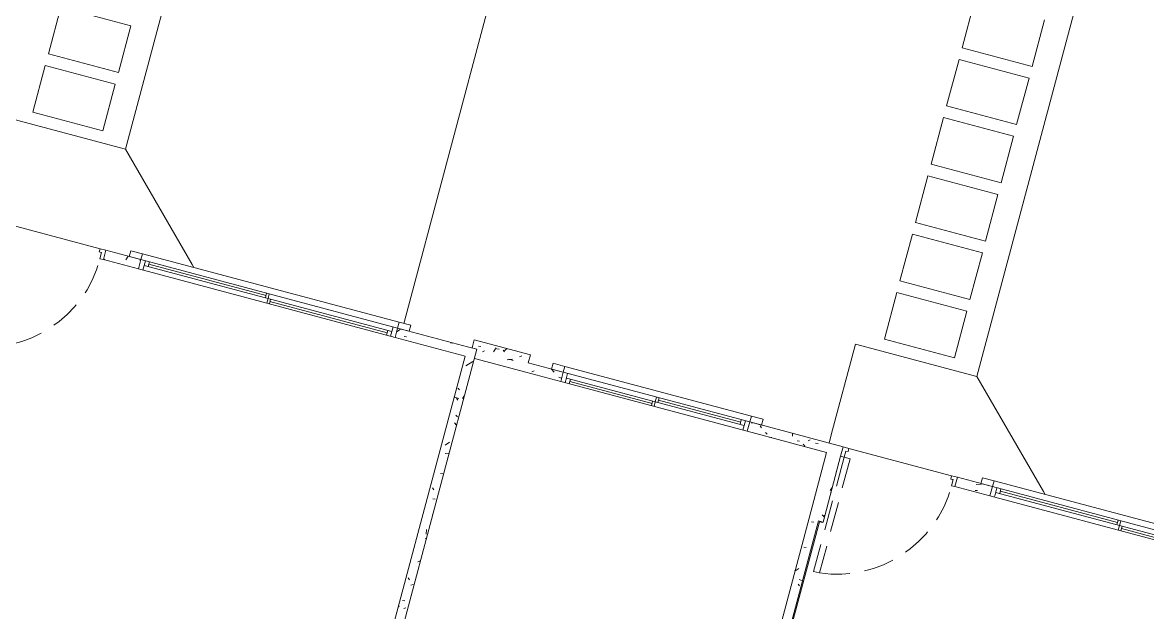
# Model space of a CAD drawing. Header units: metres. Extents: x 689715 to 690980, y 1005284 to 1006835.
# Drawn here: x 690798.92 to 690808.24, y 1005522.98 to 1005527.87 of the extents above; entities that cross this region are included whole.
import ezdxf

# ---------------------------------------------------------------- set-up
doc = ezdxf.new("R2010")
doc.units = ezdxf.units.M
doc.linetypes.add('HIDDEN', pattern=[0.375, 0.25, -0.125])
doc.linetypes.add('PHANTOM', pattern=[2.5, 1.25, -0.25, 0.25, -0.25, 0.25, -0.25])
doc.layers.add('0_HUELLAS CASAS CASTILLA', color=1, linetype='Continuous')
doc.layers.add('0_NUMERO DE LOTE FASE V', color=3, linetype='Continuous')
for name, color, linetype, lineweight in [('Modelos genéricos', 7, 'Continuous', 13), ('Muros', 7, 'Continuous', 13), ('Patrón de corte', 7, 'Continuous', 13), ('Plan Swing', 7, 'HIDDEN', 13), ('Puertas', 7, 'Continuous', 13), ('Suelos', 7, 'Continuous', 9), ('Ventanas', 7, 'Continuous', 13)]:
    doc.layers.add(name, color=color, linetype=linetype, lineweight=lineweight)
pattern_1 = [(49.99999999999996, (0, -2.328306436538696e-10), (0.4377584771638401, -0.03836033982117172), [0.04599999999999997, -0.5029999999999996]), (354.9999999999999, (0, -2.328306436538696e-10), (-0.0843952140696779, 0.4580987315439033), [0.037, -0.402]), (100.451, (0.03600000008009374, -0.003000000258907676), (0.3526758939897786, 0.4199401312074266), [0.03899999999999999, -0.427]), (46.18399999999996, (0, 0.121999999973923), (0.6506308650644553, -0.1004214988211121), [0.06899999999999998, -0.7539999999999997]), (96.63599999999995, (0.05400000012014061, 0.113999999826774), (0.570191611846052, 0.5938707988951815), [0.058, -0.6409999999999998]), (351.1839999999999, (0, 0.121999999973923), (0.5697220635397624, 0.5936975411065765), [0.05499999999999999, -0.6039999999999999]), (21, (0.06099999987054616, 0.09100000001490116), (0.3642747293136029, -0.245780230253577), [0.04599999999999997, -0.5029999999999996]), (326, (0.06099999987054616, 0.09100000001490116), (0.1482769546615402, 0.4415777901075864), [0.03699999999999999, -0.4019999999999999]), (71.451, (0.09099999989848584, 0.07100000022910535), (0.512048302653334, 0.1963072483374968), [0.03900000000000001, -0.4270000000000002]), (37.49999999999998, (0, -2.328306436538696e-10), (0.007375797972208928, 0.2022933454275577), [0.02, -0.3769999999999999, 0.02, -0.3879999999999999, -0.4039999999999999]), (37.49999999999998, (0, -2.328306436538696e-10), (0.007375797972208928, 0.2022933454275577), [-0.8059999999999998, 0.02, -0.384]), (7.49999999999994, (0, -2.328306436538696e-10), (0.1600503399492728, 0.2399435114399267), [0.02, -0.2129999999999999, 0.02, -0.3679999999999999, -0.154]), (7.49999999999994, (0, -2.328306436538696e-10), (0.1600503399492728, 0.2399435114399267), [-0.6209999999999999, 0.02, -0.134]), (327.5, (-0.136000000173226, -2.328306436538696e-10), (0.325416223879766, -0.01404568388630395), [0.02, -0.132, 0.02, -0.455, -0.6309999999999999]), (327.5, (-0.136000000173226, -2.328306436538696e-10), (0.325416223879766, -0.01404568388630395), [-0.6279999999999999, 0.02, -0.6109999999999999]), (317.4999999999999, (-0.1970000000437722, -2.328306436538696e-10), (0.3554815006055005, 0.06081860510782444), [0.01999999999999999, -0.1779999999999999, 0.01999999999999999, -0.2959999999999999, -0.4479999999999997]), (317.4999999999999, (-0.1970000000437722, -2.328306436538696e-10), (0.3554815006055005, 0.06081860510782444), [-0.5139999999999997, 0.01999999999999999, -0.4279999999999998])]

# ---------------------------------------------------------------- blocks, each defined once
blk = doc.blocks.new('Window-Sliding - VENTANA DE 2_20 X 1_20-1540986-PLANO CLAVE _8 CASAS EN HILERA_ - Dependent 1')
at = {"layer": 'Ventanas', "color": 253}
for p, q in [((1.100365830454672, 0.04), (-1.099634169545327, 0.04)), ((-1.099634169545327, 0.04), (-1.099634169545327, -0.03999999999902364)), ((-1.099634169545327, 0.04000000000097637), (1.100365830454672, 0.04000000000097637)), ((-1.061534169779908, -0.03999999999902364), (-1.061534169779908, 0.04000000000097637)), ((-1.061534169779908, 0.04000000000097637), (-1.061534169779908, -0.03999999999902365)), ((1.062265830467165, 9.714248738745823e-13), (-1.061534169779908, 9.714248738745823e-13)), ((-1.026609169545286, 0.04000000000097637), (-1.026609169545286, 9.714248738745823e-13)), ((-0.02185916954532734, 0.02000000000096879), (-1.026609169545286, 0.02000000000096879)), ((-0.02185916954532734, 0.04000000000097637), (-0.02185916954532734, 9.714248738745823e-13)), ((0.000365830454672653, 9.714248738745823e-13), (0.000365830454672653, 0.04000000000097637)), ((0.000365830454672653, 9.714248738745823e-13), (0.000365830454672653, -0.03999999999902364)), ((0.02259083045467268, -0.03999999999902364), (0.02259083045467268, 9.714248738745823e-13)), ((1.027340830454717, -0.03999999999902364), (1.027340830454717, 9.714248738745823e-13)), ((1.062265830467165, 0.04000000000097637), (1.062265830467165, -0.03999999999902365)), ((1.100365830454672, -0.03999999999902364), (1.100365830454672, 0.04)), ((-1.099634169545327, -0.03999999999902364), (1.100365830454672, -0.03999999999902364)), ((-1.099634169545327, -0.03999999999902364), (1.100365830454672, -0.03999999999902364)), ((-1.09963416929923, -0.03999999999902364), (1.100365830455644, -0.03999999999902364)), ((0.02259083045467268, -0.0199999999990375), (1.027340830454716, -0.0199999999990375))]:
    blk.add_line(p, q, dxfattribs=at)
blk = doc.blocks.new('Window-Sliding - VENTANA DE 1_60 X 1_20-1540950-PLANO CLAVE _8 CASAS EN HILERA_ - Dependent 1')
at = {"layer": 'Ventanas', "color": 253}
for p, q in [((-0.799634169545327, -0.04), (-0.799634169545327, 0.03999999999902364)), ((-0.799634169545327, 0.03999999999902364), (0.8003658304546724, 0.03999999999902364)), ((-0.7996341695453272, 0.03999999999902364), (0.8003658304546725, 0.03999999999902364)), ((-0.7996341692992297, 0.03999999999902364), (0.800365830455645, 0.03999999999902364)), ((-0.7615341697799087, 0.03999999999902364), (-0.7615341697799087, -0.04000000000097637)), ((-0.7615341697799087, -0.04000000000097637), (-0.7615341697799087, 0.03999999999902365)), ((0.000365830454672653, -9.714248738745823e-13), (0.000365830454672653, 0.03999999999902364)), ((0.02259083045467268, 0.03999999999902364), (0.02259083045467268, -9.714248738745823e-13)), ((0.02259083045467268, 0.0199999999990375), (0.7273408304547152, 0.0199999999990375)), ((0.7273408304547152, 0.03999999999902364), (0.7273408304547152, -9.714248738745823e-13)), ((0.7622658304671647, -0.04000000000097637), (0.7622658304671647, 0.03999999999902365)), ((0.8003658304546724, 0.03999999999902364), (0.8003658304546724, -0.04)), ((0.8003658304546724, -0.04), (-0.799634169545327, -0.04)), ((-0.7996341695453272, -0.04000000000097637), (0.8003658304546725, -0.04000000000097637)), ((0.7622658304671647, -9.714248738745823e-13), (-0.761534169779909, -9.714248738745823e-13)), ((-0.7266091695452884, -0.04000000000097637), (-0.7266091695452884, -9.714248738745823e-13)), ((-0.02185916954532734, -0.02000000000096879), (-0.7266091695452884, -0.02000000000096879)), ((-0.02185916954532734, -0.04000000000097637), (-0.02185916954532734, -9.714248738745823e-13)), ((0.000365830454672653, -9.714248738745823e-13), (0.000365830454672653, -0.04000000000097637))]:
    blk.add_line(p, q, dxfattribs=at)
blk = doc.blocks.new('M_MOLDURA SENCILLA PARA VENTANAS - 2_20x1_20-1429797-PLANO CLAVE _8 CASAS EN HILERA_ - Dependent 1')
at = {"layer": 'Modelos genéricos', "color": 9, "lineweight": 9}
for p, q in [((-0.975000000000008, 0.08999999999999686), (-1.075000000000009, 0.08999999999999686)), ((-1.075000000000009, 0.08999999999999686), (-1.075000000000009, 0.04000000000000823)), ((-1.075000000000009, 0.04000000000000823), (-0.975000000000008, 0.04000000000000823)), ((-0.975000000000008, 0.04000000000000823), (-0.975000000000008, 0.08999999999999686)), ((1.324999999999992, 0.08999999999999686), (1.224999999999992, 0.08999999999999686)), ((1.224999999999992, 0.08999999999999686), (1.224999999999992, 0.04000000000000823)), ((1.224999999999992, 0.04000000000000823), (1.324999999999992, 0.04000000000000823)), ((1.324999999999992, 0.04000000000000823), (1.324999999999992, 0.08999999999999686))]:
    blk.add_line(p, q, dxfattribs=at)
at = {"layer": 'Modelos genéricos', "color": 253}
blk.add_line((-0.9750000000000082, 0.09000000000000001), (1.224999999999992, 0.09000000000000001), dxfattribs=at)
blk = doc.blocks.new('M_MOLDURA SENCILLA PARA VENTANAS - 1_20x1_60-V5-PLANO CLAVE _8 CASAS EN HILERA_ - Dependent 1')
at = {"layer": 'Modelos genéricos', "color": 9, "lineweight": 9}
for p, q in [((-0.675000000000009, 0.08999999999999686), (-0.7750000000000079, 0.08999999999999686)), ((-0.7750000000000079, 0.08999999999999686), (-0.7750000000000079, 0.04000000000000823)), ((-0.7750000000000079, 0.04000000000000823), (-0.675000000000009, 0.04000000000000823)), ((-0.675000000000009, 0.04000000000000823), (-0.675000000000009, 0.08999999999999686)), ((1.024999999999992, 0.08999999999999686), (0.9249999999999912, 0.08999999999999686)), ((0.9249999999999912, 0.08999999999999686), (0.9249999999999912, 0.04000000000000823)), ((0.9249999999999912, 0.04000000000000823), (1.024999999999992, 0.04000000000000823)), ((1.024999999999992, 0.04000000000000823), (1.024999999999992, 0.08999999999999686))]:
    blk.add_line(p, q, dxfattribs=at)
at = {"layer": 'Modelos genéricos', "color": 253}
blk.add_line((-0.675000000000008, 0.09000000000000001), (0.924999999999992, 0.09000000000000001), dxfattribs=at)
blk = doc.blocks.new('M_SINGLE DOOR_PRINCIPAL - _98 x 2_18-1543017-PLANO CLAVE _8 CASAS EN HILERA_ - Dependent 1')
at = {"layer": 'Plan Swing', "color": 253}
for p, q in [((0.4089999999999979, 0.04000000000001053), (0.4089999999999979, 1.02000000000001)), ((0.4600000000000514, 1.02000000000001), (0.4089999999999979, 1.02000000000001)), ((0.4600000000000514, 0.04000000000001053), (0.4600000000000514, 1.02000000000001)), ((0.4600000000000514, 0.04000000000001053), (0.4089999999999979, 0.04000000000001053))]:
    blk.add_line(p, q, dxfattribs=at)
blk.add_arc((0.520000000000048, 0.04480403496726841), 0.9814928273890571, 96.49364626227735, 179.9999999999998, dxfattribs=at)
at = {"layer": 'Puertas', "color": 9, "lineweight": 9}
for p, q in [((-0.460000000000006, 0.04000000000000724), (-0.4900000000000043, 0.04000000000000717)), ((-0.4600000000000058, -0.0122499999999987), (-0.460000000000006, 0.04000000000000724)), ((0.4899999999999966, 0.0400000000000091), (0.4599999999999982, 0.04000000000000896)), ((0.4599999999999982, 0.04000000000000896), (0.4599999999999982, -0.01224999999999695)), ((-0.4900000000000041, -0.03999999999999282), (-0.4400000000000057, -0.03999999999999271)), ((-0.4400000000000058, -0.01224999999999866), (-0.4600000000000058, -0.0122499999999987)), ((-0.4400000000000057, -0.03999999999999271), (-0.4400000000000058, -0.01224999999999866)), ((0.4599999999999982, -0.01224999999999695), (0.4399999999999982, -0.01224999999999702)), ((0.4399999999999982, -0.01224999999999702), (0.4399999999999982, -0.03999999999999092)), ((0.4399999999999982, -0.03999999999999092), (0.4899999999999966, -0.03999999999999099))]:
    blk.add_line(p, q, dxfattribs=at)
at = {"layer": 'Puertas', "color": 253}
for p, q in [((-0.4600000000000056, -0.01224999999998467), (-0.4600000000000056, -0.01099999999998057)), ((-0.4550000000000055, -0.01099999999998056), (-0.4600000000000056, -0.01099999999998057)), ((-0.4550000000000054, -0.01099999999998668), (-0.4600000000000054, -0.0109999999999867)), ((-0.4600000000000056, -0.01224999999998467), (-0.4550000000000055, -0.01224999999998466)), ((-0.4550000000000055, -0.01099999999998056), (-0.4550000000000055, -0.01224999999998466)), ((-0.4550000000000054, -0.01099999999998668), (-0.4550000000000054, -0.0122499999999908))]:
    blk.add_line(p, q, dxfattribs=at)
blk = doc.blocks.new('012-AR_CASTILLA_MODELO B_rvt-1-PLANO CLAVE _8 CASAS EN HILERA_ - Dependent 1')
at = {"layer": 'Patrón de corte'}
h = blk.add_hatch(dxfattribs=at)
h.set_pattern_fill('HORMIGÓN', color=254, scale=0.9999999999999999, style=0, pattern_type=2)
h.set_pattern_definition(pattern_1)
h.paths.add_polyline_path([(11.64183760143351, 80.16254749684595), (11.72183760162443, 80.16254749638028), (11.72183760168264, 83.02771324058995), (11.64183760154992, 83.02771324035712), (11.64183760166634, 82.04388341144659)], flags=0)
h.paths.add_polyline_path([(11.72183760144981, 84.22771324007772), (11.72183760127518, 87.69771324051544), (11.64183760154992, 87.69771324051544), (11.64183760154992, 84.22771324007772)], flags=0)
h = blk.add_hatch(dxfattribs=at)
h.set_pattern_fill('HORMIGÓN', color=254, scale=0.9999999999999999, style=0, pattern_type=2)
h.set_pattern_definition(pattern_1)
h.paths.add_polyline_path([(14.82183760148473, 79.59754749690183), (14.82183760136832, 87.69771324028261), (14.74183760152664, 87.69771324051544), (14.74183760152664, 79.59754749643616)], flags=0)
h = blk.add_hatch(dxfattribs=at)
h.set_pattern_fill('HORMIGÓN', color=254, scale=0.9999999999999999, style=0, pattern_type=2)
h.set_pattern_definition(pattern_1)
h.paths.add_polyline_path([(11.72183760162443, 79.59754749643616), (11.72183760162443, 80.16254749638028), (11.60183760151267, 80.16254749684595), (11.60183760157088, 79.59754749643616)], flags=0)
h = blk.add_hatch(dxfattribs=at)
h.set_pattern_fill('HORMIGÓN', color=254, scale=0.9999999999999999, style=0, pattern_type=2)
h.set_pattern_definition(pattern_1)
h.paths.add_polyline_path([(14.30183760158252, 79.51754749682732), (14.30183760169894, 79.59754749643616), (14.00183760165237, 79.59754749643616), (14.00183760159416, 79.51754749636166)], flags=0)
h.paths.add_polyline_path([(11.60178603231907, 79.51754749636166), (12.40183760155924, 79.51754749636166), (12.40183760150103, 79.59754749690183), (11.60178603220265, 79.59754749643616)], flags=0)
h.paths.add_polyline_path([(10.6217860323377, 79.51754749659449), (10.62178603222128, 79.59754749643616), (10.32178603223292, 79.59754749643616), (10.32178603217471, 79.51754749706015)], flags=0)
h.paths.add_polyline_path([(7.521837601496372, 79.51754749682732), (8.121786032337695, 79.51754749636166), (8.12178603245411, 79.59754749643616), (7.521837601438165, 79.59754749643616)], flags=0)
h = blk.add_hatch(dxfattribs=at)
h.set_pattern_fill('HORMIGÓN', color=254, scale=0.9999999999999999, style=0, pattern_type=2)
h.set_pattern_definition(pattern_1)
h.paths.add_polyline_path([(14.3018376014661, 79.44754749699496), (14.82183760160115, 79.4475474965293), (14.82183760148473, 79.59754749690183), (14.30183760169894, 79.59754749643616), (14.30183760158252, 79.51754749682732)], flags=0)
at = {"layer": 'Muros', "color": 253}
for p, q in [((14.82183760148473, 79.59754749690183), (14.82183760136832, 87.69771324028261)), ((11.63183776917867, 80.16754749673419), (11.63183776894584, 83.02771324035712)), ((11.64183760154992, 83.02771324035712), (11.64183760143351, 80.16254749684595)), ((11.72183760162443, 80.16254749638028), (11.72183760168264, 83.02771324058995)), ((14.74183760164306, 82.94771324028261), (14.74183760152664, 79.51754749636166)), ((11.63183776917867, 80.16754749673419), (11.60183760151267, 80.16754749673419)), ((11.60183760151267, 80.16254749684595), (11.60183760157088, 79.59754749643616)), ((11.64183760143351, 80.16254749684595), (11.60183760151267, 80.16254749684595)), ((11.72183760162443, 79.59754749643616), (11.72183760162443, 80.16254749638028)), ((8.12178603245411, 79.59754749643616), (7.521837601438165, 79.59754749643616)), ((10.62178603222128, 79.59754749643616), (10.32178603223292, 79.59754749643616)), ((10.6217860323377, 79.51754749659449), (10.62178603222128, 79.59754749643616)), ((11.60178603220265, 79.59754749643616), (11.60178603231907, 79.51754749636166)), ((12.40183760150103, 79.59754749690183), (11.72183760162443, 79.59754749643616)), ((14.30183760169894, 79.59754749643616), (14.00183760165237, 79.59754749643616)), ((14.74183760152664, 79.59754749643616), (14.30183760169894, 79.59754749643616)), ((7.521837601496372, 79.51754749682732), (8.121786032337695, 79.51754749636166)), ((10.32178603217471, 79.51754749706015), (10.6217860323377, 79.51754749659449)), ((11.60178603231907, 79.51754749636166), (12.40183760155924, 79.51754749636166)), ((14.00183760159416, 79.51754749636166), (14.30183760158252, 79.51754749682732)), ((14.30183760158252, 79.51754749682732), (14.3018376014661, 79.44754749699496)), ((14.74183760152664, 79.51754749636166), (14.82183760160115, 79.51754749636166)), ((14.78313242469449, 79.44754749676213), (14.78313242492732, 79.51755758491345)), ((14.3018376014661, 79.44754749699496), (14.7831324248109, 79.4475474965293))]:
    blk.add_line(p, q, dxfattribs=at)
at = {"layer": 'Suelos', "color": 9}
for p, q in [((10.67178603226785, 79.51754749659449), (11.55178603238892, 79.51754749682732)), ((11.72183974494692, 79.4475474965293), (11.7218397265533, 79.51754749659449)), ((8.081786032300442, 79.46754749701358), (8.08178603235865, 79.4475474965293)), ((8.08178603235865, 79.4475474965293), (8.081786032475065, 75.84254749678075)), ((9.881786032230593, 79.46754749654792), (9.901786032365635, 79.44754749699496)), ((9.901786032365635, 79.44754749699496), (10.68178603233537, 78.66754749673419)), ((11.7218399476842, 78.66754749650136), (11.72183974494692, 79.4475474965293)), ((10.68178603233537, 78.66754749673419), (11.7218399476842, 78.66754749650136)), ((10.68178603227716, 74.51754749729298), (10.68178603233537, 78.66754749673419)), ((11.50178603245877, 78.56754749664105), (10.9017860321328, 78.56754749664105)), ((10.9017860321328, 78.56754749664105), (10.9017860321328, 78.16754749673419)), ((11.50178603234235, 78.16754749673419), (11.50178603245877, 78.56754749664105)), ((10.9017860321328, 78.16754749673419), (11.50178603234235, 78.16754749673419)), ((11.50178603216773, 78.06754749733955), (10.90178603224922, 78.06754749664105)), ((10.90178603224922, 78.06754749664105), (10.90178603248205, 77.66754749673419)), ((11.50178603210952, 77.66754749673419), (11.50178603216773, 78.06754749733955)), ((10.90178603248205, 77.66754749673419), (11.50178603210952, 77.66754749673419)), ((11.50178603245877, 77.56754749664105), (10.9017860321328, 77.56754749664105)), ((10.9017860321328, 77.56754749664105), (10.90178603236564, 77.16754749673419)), ((11.50178603234235, 77.16754749673419), (11.50178603245877, 77.56754749664105)), ((10.90178603236564, 77.16754749673419), (11.50178603234235, 77.16754749673419)), ((11.50178603245877, 77.06754749664105), (10.90178603236564, 77.06754749664105)), ((10.90178603236564, 77.06754749664105), (10.90178603236564, 76.66754749696702)), ((11.50178603234235, 76.66754749673419), (11.50178603245877, 77.06754749664105)), ((10.90178603236564, 76.66754749696702), (11.50178603234235, 76.66754749673419)), ((11.50178603245877, 76.56754749664105), (10.90178603236564, 76.56754749664105)), ((10.90178603236564, 76.56754749664105), (10.90178603224922, 76.16754749696702)), ((11.50178603222594, 76.16754749673419), (11.50178603245877, 76.56754749664105)), ((10.90178603224922, 76.16754749696702), (11.50178603222594, 76.16754749673419)), ((11.50178603245877, 76.06754749664105), (10.90178603224922, 76.06754749664105)), ((10.90178603224922, 76.06754749664105), (10.90178603236564, 75.66754749673419)), ((11.50178603234235, 75.66754749673419), (11.50178603245877, 76.06754749664105))]:
    blk.add_line(p, q, dxfattribs=at)
at = {"color": 254, "lineweight": 13}
blk.add_blockref('M_SINGLE DOOR_PRINCIPAL - _98 x 2_18-1543017-PLANO CLAVE _8 CASAS EN HILERA_ - Dependent 1', (11.11178603227017, 79.55754749686457), dxfattribs=at)
at = {"color": 254, "lineweight": 13, "rotation": 179.9999999999999}
for name, p in [('Window-Sliding - VENTANA DE 2_20 X 1_20-1540986-PLANO CLAVE _8 CASAS EN HILERA_ - Dependent 1', (9.222151862748433, 79.55754749733023)), ('Window-Sliding - VENTANA DE 1_60 X 1_20-1540950-PLANO CLAVE _8 CASAS EN HILERA_ - Dependent 1', (13.20220343192341, 79.55754749686457)), ('M_MOLDURA SENCILLA PARA VENTANAS - 2_20x1_20-1429797-PLANO CLAVE _8 CASAS EN HILERA_ - Dependent 1', (9.346786032314412, 79.55754749733023)), ('M_MOLDURA SENCILLA PARA VENTANAS - 1_20x1_60-V5-PLANO CLAVE _8 CASAS EN HILERA_ - Dependent 1', (13.3268376016058, 79.55754749663174))]:
    blk.add_blockref(name, p, dxfattribs=at)
blk = doc.blocks.new('CASTILLAS B BLOQUE 8')
at = {"layer": '0_HUELLAS CASAS CASTILLA', "color": 8, "lineweight": 5, "rotation": 90}
for p in [(365.6615329047199, -53.98183759307722), (365.6615329047199, -61.2818375939969)]:
    blk.add_blockref('012-AR_CASTILLA_MODELO B_rvt-1-PLANO CLAVE _8 CASAS EN HILERA_ - Dependent 1', p, dxfattribs=at)

msp = doc.modelspace()

# ---------------------------------------------------------------- block references
at = {"layer": '0_NUMERO DE LOTE FASE V', "linetype": 'PHANTOM', "rotation": 75.06604352304308}
msp.add_blockref('CASTILLAS B BLOQUE 8', (690683.9742991681, 1005260.679424528), dxfattribs=at)

doc.saveas('drawing.dxf')
